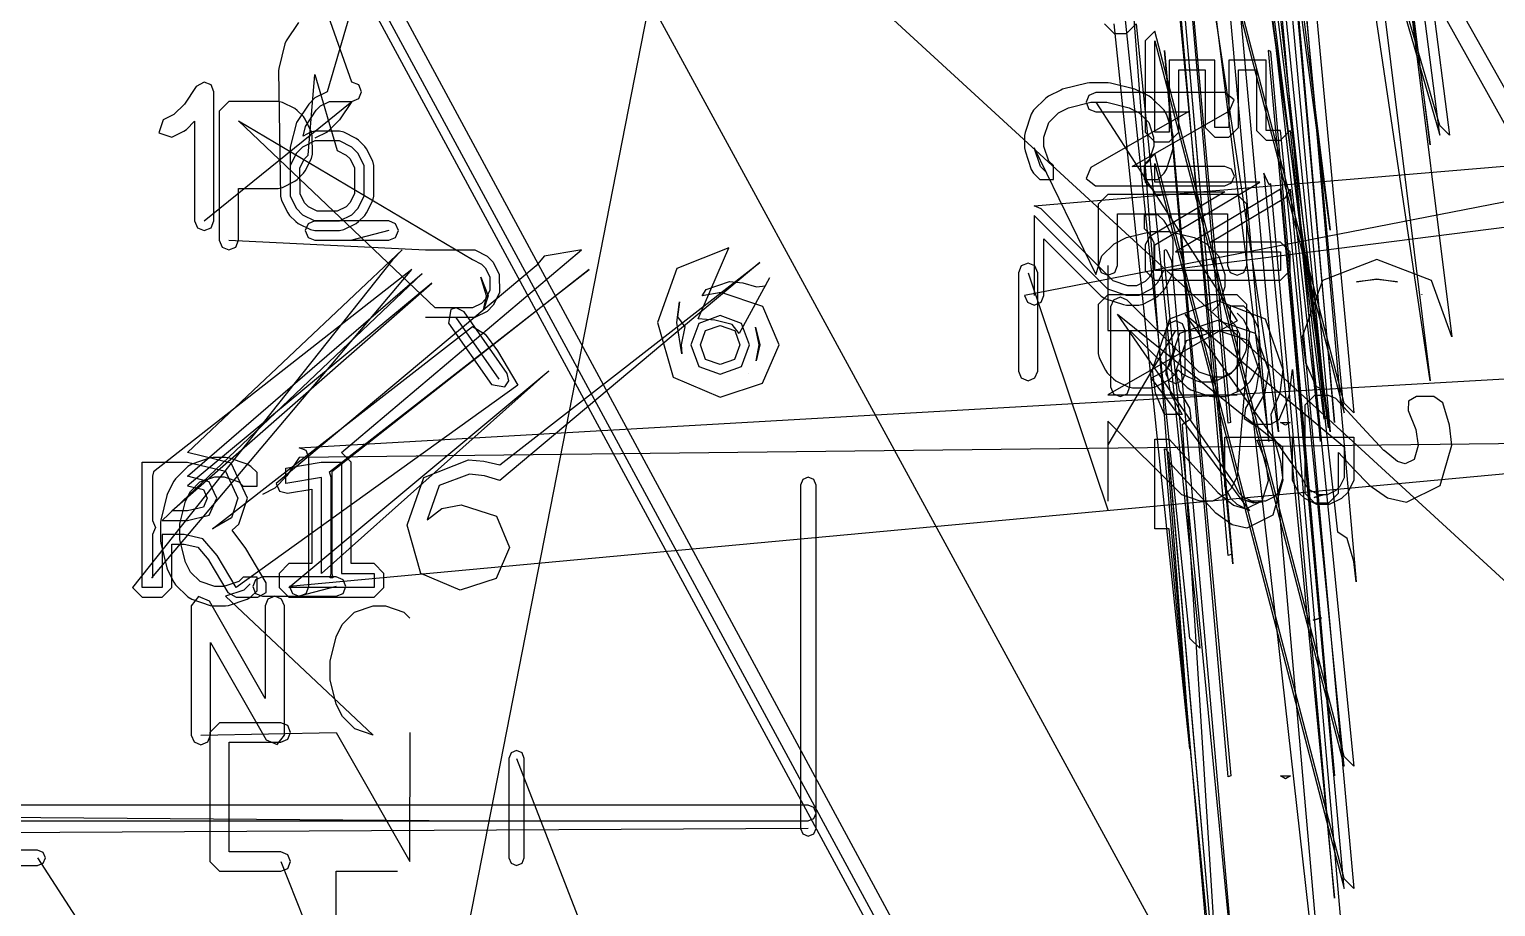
# Model space of a CAD drawing. Extents: x 0 to 334, y -361 to 120.
# Drawn here: x 100.59 to 111.94, y 48.47 to 55.27 of the extents above; entities that cross this region are included whole.
import ezdxf

# ---------------------------------------------------------------- set-up
doc = ezdxf.new("R2010")
doc.units = 0

msp = doc.modelspace()

# ---------------------------------------------------------------- linework, layer by layer
at = {"layer": 'Layer 1'}
for p, q in [((301.09, -309.873), (89.04, 81.8172)), ((89.04, 81.6672), (301.09, -310.023)), ((89.24, 81.7422), (300.89, -309.948)), ((96.89, 81.7422), (317.14, -314.473)), ((96.89, 81.7422), (317.14, -310.473)), ((123.325, 40.6092), (92.64, 68.7892)), ((100.509, 64.4492), (154.965, -35.4949)), ((111.51167, 54.52429), (109.809, 60.3895)), ((109.809, 60.3145), (111.51167, 54.44929)), ((110.65812, 60.23956), (111.43667, 54.37429)), ((111.43667, 54.37429), (110.706, 60.1622)), ((111.51167, 54.44929), (110.781, 60.1192)), ((110.85534, 60.11914), (111.58667, 54.44929)), ((110.66255, 53.71257), (109.884, 59.5778)), ((109.93189, 59.57783), (110.66255, 53.71257)), ((110.87344, 58.75221), (111.60424, 52.88691)), ((111.4368, 52.5457), (110.567, 58.411)), ((110.70627, 58.411), (111.4368, 52.5457)), ((110.61453, 52.4707), (110.021, 58.336)), ((110.61466, 52.24962), (109.884, 58.1485)), ((109.9104, 58.12337), (110.64119, 52.25809)), ((109.91955, 58.04893), (110.65034, 52.18366)), ((110.76958, 52.37458), (109.305, 57.9909)), ((109.305, 57.9159), (110.76958, 52.29958)), ((109.87257, 52.21874), (109.38, 57.8409)), ((109.38, 57.8409), (109.8891, 52.22458)), ((110.18547, 57.84094), (110.69458, 52.22458)), ((110.69458, 52.22458), (110.202, 57.8351)), ((110.26176, 52.15143), (109.413, 57.7678)), ((110.6615, 52.15143), (109.876, 57.7678)), ((109.488, 57.6928), (110.18676, 52.07643)), ((109.951, 57.6928), (110.5865, 52.07643)), ((110.18676, 52.07643), (109.694, 57.5302)), ((109.76912, 57.5302), (110.26176, 52.15143)), ((110.65034, 52.18366), (109.919, 57.5425)), ((110.5865, 52.07643), (110.094, 57.5485)), ((110.16897, 57.5485), (110.6615, 52.15143)), ((110.76958, 52.29958), (110.277, 57.5375)), ((110.35216, 57.53747), (110.84458, 52.29958)), ((110.7227, 51.37422), (110.097, 56.9906)), ((109.87257, 51.19428), (109.38, 56.8479)), ((109.40904, 56.81934), (109.90128, 51.20299)), ((105.63, 56.7162), (102.44, 40.4192)), ((109.41555, 56.74471), (109.90825, 51.12833)), ((110.3699, 56.60611), (110.86215, 50.98972)), ((109.90825, 51.12833), (109.416, 56.2276)), ((109.57622, 50.55061), (108.99, 56.167)), ((109.084, 56.092), (109.57622, 49.69527)), ((103.084, 54.8606), (102.876218, 55.450802)), ((102.670958, 55.322166), (102.575718, 55.179309)), ((103.066698, 55.375802), (102.893, 54.7856)), ((108.915, 55.3116), (108.99, 55.2366)), ((109.57622, 49.69527), (108.99, 55.3116)), ((108.99, 55.2366), (109.084, 55.2366)), ((109.084, 55.2366), (109.159, 55.3116)), ((109.159, 55.3116), (109.65122, 50.47561)), ((109.305, 55.2539), (109.23, 55.1789)), ((110.76958, 49.63752), (109.305, 55.2539)), ((102.565368, 55.155896), (102.517748, 54.96542)), ((102.575718, 55.179309), (102.565368, 55.155896)), ((109.23, 55.1789), (109.23, 54.4733)), ((109.305, 54.4733), (109.305, 55.1789)), ((109.305, 55.1789), (110.76958, 49.56252)), ((109.87257, 49.48034), (109.38, 55.1039)), ((109.38, 55.1039), (109.8917, 49.48752)), ((110.202, 55.0967), (110.18286, 55.10388)), ((110.18286, 55.10388), (110.69458, 49.48752)), ((110.69458, 49.48752), (110.202, 55.0967)), ((109.768, 55.0307), (109.416, 55.0307)), ((109.416, 55.0307), (109.416, 54.4733)), ((109.768, 54.5093), (109.768, 55.0307)), ((110.166, 55.0307), (109.878, 55.0307)), ((109.878, 55.0307), (109.878, 54.5093)), ((110.166, 54.4865), (110.166, 55.0307)), ((101.94051, 54.860635), (101.87846, 54.827255)), ((101.94065, 54.860582), (101.94051, 54.860635)), ((101.993901, 54.838743), (101.94065, 54.860582)), ((102.517748, 54.96542), (102.515508, 54.94723)), ((102.515508, 54.94723), (102.532, 53.9761)), ((102.74666, 54.295423), (102.798688, 54.919849)), ((102.798688, 54.919849), (102.971, 54.3297)), ((103.137033, 54.838633), (103.084, 54.8606)), ((109.491, 54.4733), (109.491, 54.9557)), ((109.491, 54.9557), (109.693, 54.9557)), ((109.693, 54.9557), (109.693, 54.5093)), ((109.953, 54.5093), (109.953, 54.9557)), ((109.953, 54.9557), (110.091, 54.9557)), ((110.091, 54.9557), (110.091, 54.4865)), ((101.87846, 54.827255), (101.78734, 54.690577)), ((102.016, 54.7856), (101.993901, 54.838743)), ((102.016, 53.7856), (102.016, 54.7856)), ((102.893, 54.7856), (102.79776, 54.73798)), ((103.159, 54.7856), (103.137033, 54.838633)), ((103.137033, 54.732567), (103.159, 54.7856)), ((108.47932, 54.751074), (108.45983, 54.737025)), ((108.57456, 54.798693), (108.47932, 54.751074)), ((108.58991, 54.804372), (108.57456, 54.798693)), ((108.78038, 54.851991), (108.58991, 54.804372)), ((108.792967, 54.757307), (108.771, 54.704274)), ((108.79857, 54.85423), (108.78038, 54.851991)), ((108.846, 54.779274), (108.792967, 54.757307)), ((108.94143, 54.854233), (108.79857, 54.85423)), ((109.84558, 54.779228), (108.846, 54.779274)), ((108.95962, 54.851994), (108.94143, 54.854233)), ((109.1501, 54.804375), (108.95962, 54.851994)), ((109.16545, 54.798696), (109.1501, 54.804375)), ((109.26068, 54.751077), (109.16545, 54.798696)), ((109.28018, 54.737028), (109.26068, 54.751077)), ((109.918046, 54.723472), (109.84558, 54.779228)), ((101.78734, 54.690577), (101.70596, 54.609196)), ((101.94086, 53.785655), (103.084, 54.7106)), ((102.13162, 54.7106), (102.05662, 54.6356)), ((102.05662, 54.6356), (102.057, 54.1118)), ((102.51253, 54.710677), (102.13162, 54.7106)), ((102.54607, 54.702759), (102.51253, 54.710677)), ((102.64131, 54.655139), (102.54607, 54.702759)), ((102.6608, 54.64109), (102.64131, 54.655139)), ((102.75015, 54.690361), (102.65491, 54.547504)), ((102.70842, 54.593471), (102.6608, 54.64109)), ((102.72476, 54.516764), (102.80867, 54.642632)), ((102.79776, 54.73798), (102.75015, 54.690361)), ((102.80867, 54.642632), (102.84243, 54.676394)), ((102.84243, 54.676394), (102.91095, 54.710653)), ((102.91095, 54.710653), (103.084, 54.7106)), ((103.084, 54.7106), (102.98876, 54.567742)), ((103.084, 54.7106), (103.137033, 54.732567)), ((108.36459, 54.641787), (108.34647, 54.612471)), ((108.45983, 54.737025), (108.36459, 54.641787)), ((108.55729, 54.622427), (108.63427, 54.660921)), ((108.63427, 54.660921), (108.80781, 54.704304)), ((108.771, 54.704274), (108.792967, 54.651241)), ((108.792967, 54.651241), (108.846, 54.629274)), ((108.80781, 54.704304), (108.932, 54.7043)), ((108.846, 54.704274), (109.941, 53.0102)), ((108.932, 54.7043), (109.10553, 54.660917)), ((109.10553, 54.660917), (109.18252, 54.622423)), ((109.128, 54.2078), (109.88279, 54.63911)), ((109.37542, 54.64179), (109.28018, 54.737028)), ((109.39353, 54.612474), (109.37542, 54.64179)), ((109.88279, 54.63911), (109.918046, 54.723472)), ((101.62161, 54.56702), (101.58807, 54.466397)), ((101.70596, 54.609196), (101.62161, 54.56702)), ((101.80342, 54.494524), (101.86586, 54.556967)), ((101.86586, 54.556967), (101.866, 53.7856)), ((102.20662, 54.5606), (104.019, 53.4856)), ((103.73, 53.1118), (102.20662, 54.5606)), ((102.65491, 54.547504), (102.60729, 54.357028)), ((102.72247, 54.573979), (102.70842, 54.593471)), ((102.77009, 54.478741), (102.72247, 54.573979)), ((102.98876, 54.567742), (102.89353, 54.472504)), ((108.34647, 54.612471), (108.29885, 54.469614)), ((108.445, 54.4338), (108.48317, 54.548314)), ((108.48317, 54.548314), (108.55729, 54.622427)), ((109.563, 54.6293), (108.80821, 54.19799)), ((108.846, 54.629274), (109.563, 54.6293)), ((109.18252, 54.622423), (109.25663, 54.54831)), ((109.25663, 54.54831), (109.2948, 54.433796)), ((109.44115, 54.469617), (109.39353, 54.612474)), ((111.58667, 54.44929), (111.51167, 54.52429)), ((101.58807, 54.466397), (101.68869, 54.432856)), ((101.68869, 54.432856), (101.78393, 54.480475)), ((101.78393, 54.480475), (101.80342, 54.494524)), ((102.70623, 54.442667), (102.72476, 54.516764)), ((102.76446, 54.471782), (102.70623, 54.442667)), ((102.798, 54.4797), (102.76446, 54.471782)), ((102.778, 54.4452), (102.77009, 54.478741)), ((102.77847, 54.302276), (102.778, 54.4452)), ((102.98852, 54.479676), (102.798, 54.4797)), ((102.89353, 54.472504), (102.79829, 54.424885)), ((103.02206, 54.471758), (102.98852, 54.479676)), ((103.1173, 54.424139), (103.02206, 54.471758)), ((103.13679, 54.41009), (103.1173, 54.424139)), ((103.18441, 54.362471), (103.13679, 54.41009)), ((108.29885, 54.469614), (108.295, 54.445897)), ((108.295, 54.445897), (108.295, 54.3507)), ((108.445, 54.362871), (108.445, 54.4338)), ((109.23, 54.4733), (109.305, 54.3983)), ((109.2948, 54.433796), (109.295, 54.3629)), ((109.416, 54.4733), (109.305, 54.4733)), ((109.416, 54.3983), (109.491, 54.4733)), ((109.445, 54.4459), (109.44115, 54.469617)), ((109.445, 54.350729), (109.445, 54.4459)), ((109.693, 54.5093), (109.768, 54.4343)), ((109.878, 54.5093), (109.768, 54.5093)), ((109.768, 54.4343), (109.878, 54.4343)), ((109.878, 54.4343), (109.953, 54.5093)), ((110.091, 54.4865), (110.166, 54.4115)), ((110.277, 54.4865), (110.166, 54.4865)), ((110.166, 54.4115), (110.277, 54.4115)), ((110.277, 54.4115), (110.352, 54.4865)), ((110.76958, 49.56252), (110.277, 54.4865)), ((110.352, 54.4865), (110.84458, 49.56252)), ((102.60729, 54.357028), (102.607, 53.9761)), ((102.65515, 54.309462), (102.60753, 54.214224)), ((102.70277, 54.357081), (102.65515, 54.309462)), ((102.798, 54.4047), (102.70277, 54.357081)), ((102.71626, 54.265016), (102.74666, 54.295423)), ((102.77056, 54.268735), (102.77847, 54.302276)), ((102.98852, 54.404676), (102.798, 54.4047)), ((102.971, 54.3297), (103.03951, 54.295442)), ((103.08376, 54.357057), (102.98852, 54.404676)), ((103.03951, 54.295442), (103.06992, 54.265035)), ((103.13138, 54.309438), (103.08376, 54.357057)), ((103.179, 54.2142), (103.13138, 54.309438)), ((103.19846, 54.342979), (103.18441, 54.362471)), ((103.24608, 54.247741), (103.19846, 54.342979)), ((108.295, 54.3507), (108.29885, 54.326983)), ((113.911056, 54.302466), (108.295, 53.2078)), ((108.29885, 54.326983), (108.34647, 54.184126)), ((108.3698, 53.901836), (113.986316, 54.377455)), ((108.41762, 54.207802), (108.37, 54.350659)), ((108.37, 54.350659), (108.846, 53.3709)), ((108.48317, 54.248357), (108.445, 54.362871)), ((109.305, 54.3049), (109.23, 54.2299)), ((109.295, 54.3629), (109.25683, 54.248386)), ((109.305, 54.3983), (109.416, 54.3983)), ((110.76958, 48.6885), (109.305, 54.3049)), ((109.39353, 54.184155), (109.44115, 54.327012)), ((109.44115, 54.327012), (109.445, 54.350729)), ((102.682, 54.1965), (102.71626, 54.265016)), ((102.68282, 53.993781), (102.682, 54.1965)), ((102.72294, 54.173497), (102.77056, 54.268735)), ((103.06992, 54.265035), (103.10418, 54.196519)), ((103.10418, 54.196519), (103.104, 53.9938)), ((103.17848, 53.976076), (103.179, 54.2142)), ((103.254, 54.2142), (103.24608, 54.247741)), ((103.25348, 53.976076), (103.254, 54.2142)), ((108.34647, 54.184126), (108.36459, 54.15481)), ((108.46524, 54.160183), (108.41762, 54.207802)), ((108.51827, 54.213257), (108.48317, 54.248357)), ((108.51827, 54.107191), (108.51827, 54.213257)), ((108.80821, 54.19799), (108.772954, 54.113628)), ((109.846, 54.2078), (109.128, 54.2078)), ((109.25683, 54.248386), (109.22173, 54.213287)), ((109.22173, 54.213287), (109.22173, 54.107221)), ((109.23, 54.2299), (109.23, 54.0861)), ((109.305, 54.0861), (109.305, 54.2299)), ((109.305, 54.2299), (110.76958, 48.6135)), ((109.37541, 54.154838), (109.39353, 54.184155)), ((109.899033, 54.185833), (109.846, 54.2078)), ((109.921, 54.1328), (109.899033, 54.185833)), ((102.057, 54.1118), (102.057, 53.6356)), ((102.54654, 54.044718), (102.64178, 54.092337)), ((102.64178, 54.092337), (102.66127, 54.106386)), ((102.66127, 54.106386), (102.70889, 54.154005)), ((102.70889, 54.154005), (102.72294, 54.173497)), ((108.36459, 54.15481), (108.41221, 54.107191)), ((108.41221, 54.107191), (108.51827, 54.107191)), ((108.772954, 54.113628), (108.84542, 54.057872)), ((109.22173, 54.107221), (109.32779, 54.107219)), ((109.23, 54.0861), (109.305, 54.0111)), ((109.305, 53.6006), (110.11815, 54.08611)), ((110.11815, 54.08611), (109.305, 54.0861)), ((109.32779, 54.107219), (109.37541, 54.154838)), ((114.986056, 54.11199), (109.37, 53.3983)), ((109.846, 54.0578), (109.899033, 54.079767)), ((109.899033, 54.079767), (109.921, 54.1328)), ((110.19038, 54.06596), (110.14809, 54.15482)), ((110.14809, 54.15482), (110.69458, 48.5385)), ((110.202, 54.0729), (110.19038, 54.06596)), ((110.69458, 48.5385), (110.202, 54.0729)), ((102.207, 53.6356), (102.207, 54.0368)), ((102.207, 54.0368), (102.513, 54.0368)), ((102.513, 54.0368), (102.54654, 54.044718)), ((102.532, 53.9761), (102.53992, 53.942559)), ((102.607, 53.9761), (102.65462, 53.880862)), ((102.71708, 53.925265), (102.68282, 53.993781)), ((103.104, 53.9938), (103.06974, 53.925284)), ((103.13086, 53.880838), (103.17848, 53.976076)), ((103.24556, 53.942535), (103.25348, 53.976076)), ((108.84542, 54.057872), (109.846, 54.0578)), ((108.941, 53.98999), (108.866, 53.91499)), ((109.941, 53.99), (108.941, 53.98999)), ((109.846, 54.0111), (109.26631, 53.66498)), ((109.305, 54.0111), (109.846, 54.0111)), ((110.277, 54.0304), (109.46385, 53.54489)), ((109.736, 53.6199), (110.31568, 53.96601)), ((110.016, 53.915), (109.941, 53.99)), ((110.76958, 48.6135), (110.277, 54.0304)), ((110.31568, 53.96601), (110.35224, 54.03041)), ((110.35224, 54.03041), (110.84458, 48.6135)), ((102.53992, 53.942559), (102.58754, 53.847321)), ((102.58754, 53.847321), (102.60158, 53.827829)), ((102.65462, 53.880862), (102.70224, 53.833243)), ((102.74748, 53.894858), (102.71708, 53.925265)), ((102.816, 53.8606), (102.74748, 53.894858)), ((102.97082, 53.860619), (102.816, 53.8606)), ((103.03933, 53.894877), (102.97082, 53.860619)), ((103.06974, 53.925284), (103.03933, 53.894877)), ((103.08324, 53.833219), (103.13086, 53.880838)), ((103.18389, 53.827805), (103.19794, 53.847297)), ((103.19794, 53.847297), (103.24556, 53.942535)), ((108.42257, 53.87988), (108.3698, 53.901836)), ((108.98148, 53.320971), (108.42257, 53.87988)), ((108.866, 53.91499), (108.866, 53.4388)), ((109.016, 53.4388), (109.016, 53.84)), ((109.016, 53.84), (109.866, 53.84)), ((109.866, 53.84), (109.866, 53.4388)), ((110.016, 53.4388), (110.016, 53.915)), ((101.866, 53.7856), (101.887967, 53.732567)), ((101.887967, 53.732567), (101.941, 53.7106)), ((101.941, 53.7106), (101.994033, 53.732567)), ((101.994033, 53.732567), (102.016, 53.7856)), ((102.60158, 53.827829), (102.6492, 53.78021)), ((102.6492, 53.78021), (102.6687, 53.766161)), ((102.6687, 53.766161), (102.76393, 53.718542)), ((102.70224, 53.833243), (102.79747, 53.785624)), ((102.745257, 53.763633), (102.72329, 53.7106)), ((102.79829, 53.7856), (102.745257, 53.763633)), ((102.79747, 53.785624), (102.988, 53.7856)), ((103.37, 53.7856), (102.79829, 53.7856)), ((102.988, 53.7856), (103.08324, 53.833219)), ((103.02154, 53.718518), (103.11678, 53.766137)), ((103.11678, 53.766137), (103.13627, 53.780186)), ((103.13627, 53.780186), (103.18389, 53.827805)), ((103.423033, 53.763633), (103.37, 53.7856)), ((103.445, 53.7106), (103.423033, 53.763633)), ((108.94114, 53.255419), (108.36971, 53.826847)), ((108.36971, 53.826847), (108.37, 53.2078)), ((109.32779, 53.832291), (109.22173, 53.832289)), ((109.22173, 53.832289), (109.22173, 53.726223)), ((109.22173, 53.726223), (109.26074, 53.687211)), ((109.37541, 53.784672), (109.32779, 53.832291)), ((109.38946, 53.765179), (109.37541, 53.784672)), ((109.43708, 53.669941), (109.38946, 53.765179)), ((102.057, 53.6356), (102.078967, 53.582567)), ((102.13162, 53.6356), (103.655, 53.5606)), ((102.185033, 53.582567), (102.207, 53.6356)), ((102.72329, 53.7106), (102.745257, 53.657567)), ((102.745257, 53.657567), (102.79829, 53.6356)), ((102.76393, 53.718542), (102.79747, 53.710624)), ((102.79747, 53.710624), (102.988, 53.7106)), ((102.79829, 53.6356), (103.37, 53.6356)), ((102.988, 53.7106), (103.02154, 53.718518)), ((103.36972, 53.7106), (103.084, 53.6356)), ((103.37, 53.6356), (103.423033, 53.657567)), ((103.423033, 53.657567), (103.445, 53.7106)), ((108.445, 53.2078), (108.445, 53.6458)), ((108.445, 53.6458), (108.8884, 53.202405)), ((108.98886, 53.608995), (109.0841, 53.656614)), ((109.0841, 53.656614), (109.27457, 53.704233)), ((109.26631, 53.66498), (109.22976, 53.60059)), ((109.26074, 53.687211), (109.295, 53.618695)), ((109.27457, 53.704233), (109.417, 53.7043)), ((109.295, 53.618695), (109.295, 53.416)), ((109.417, 53.7043), (109.60748, 53.656681)), ((109.445, 53.6364), (109.43708, 53.669941)), ((109.44448, 53.398276), (109.445, 53.6364)), ((109.60748, 53.656681), (109.70271, 53.609062)), ((110.277, 53.6199), (109.736, 53.6199)), ((110.352, 53.5449), (110.277, 53.6199)), ((101.81106, 51.991905), (103.47404, 53.559994)), ((102.078967, 53.582567), (102.132, 53.5606)), ((102.132, 53.5606), (102.185033, 53.582567)), ((103.004, 51.9919), (104.86197, 53.559994)), ((103.47404, 53.559994), (103.39904, 53.484994)), ((103.655, 53.5606), (104.036, 53.5606)), ((104.036, 53.5606), (104.13124, 53.51298)), ((104.13124, 53.51298), (104.17886, 53.465361)), ((104.57469, 53.51205), (104.51231, 53.438119)), ((104.84935, 53.558925), (104.57469, 53.51205)), ((104.86197, 53.559994), (104.84935, 53.558925)), ((106.00294, 53.577572), (105.60139, 53.41666)), ((105.76565, 53.026462), (106.00294, 53.577572)), ((108.846, 53.3709), (108.89362, 53.513757)), ((108.89362, 53.513757), (108.98886, 53.608995)), ((109.22976, 53.60059), (109.23, 53.4011)), ((109.305, 53.4011), (109.305, 53.6006)), ((109.38, 53.558), (109.39162, 53.56493)), ((109.38, 53.4761), (109.38, 53.558)), ((109.39162, 53.56493), (109.43391, 53.47608)), ((109.46385, 53.54489), (110.277, 53.5449)), ((109.70271, 53.609062), (109.79795, 53.513824)), ((109.79795, 53.513824), (109.84557, 53.370967)), ((110.277, 53.5449), (110.277, 53.4011)), ((110.352, 53.4011), (110.352, 53.5449)), ((103.39904, 53.484994), (101.385, 50.9449)), ((101.535, 51.0199), (103.54904, 53.409994)), ((103.54904, 53.409994), (101.548, 51.8419)), ((104.51231, 53.438119), (102.498, 51.7502)), ((102.91015, 51.841892), (104.92366, 53.409994)), ((104.92366, 53.409994), (102.929, 51.8419)), ((104.019, 53.4856), (104.08752, 53.451341)), ((104.08752, 53.451341), (104.11793, 53.420934)), ((104.11793, 53.420934), (104.15218, 53.352418)), ((104.17886, 53.465361), (104.22647, 53.370123)), ((106.24529, 53.46351), (104.231, 51.7756)), ((104.231, 51.895392), (106.24529, 53.46351)), ((105.60139, 53.41666), (105.4517, 52.998015)), ((108.268917, 53.437063), (108.24695, 53.38403)), ((108.24695, 53.38403), (108.247, 52.6221)), ((108.32195, 53.45903), (108.268917, 53.437063)), ((108.322, 53.459), (108.32195, 53.45903)), ((108.32195, 53.38403), (108.941, 51.5471)), ((108.375033, 53.437033), (108.322, 53.459)), ((108.397, 53.384), (108.375033, 53.437033)), ((108.397, 52.6221), (108.397, 53.384)), ((108.866, 53.4388), (108.887967, 53.385767)), ((108.887967, 53.385767), (108.941, 53.3638)), ((108.941, 53.4388), (108.941, 52.9352)), ((108.941, 53.3638), (108.994033, 53.385767)), ((108.994033, 53.385767), (109.016, 53.4388)), ((109.23, 53.4011), (109.305, 53.3261)), ((109.295, 53.416), (109.26074, 53.347484)), ((110.277, 53.4011), (109.305, 53.4011)), ((109.37, 53.3983), (109.32238, 53.303062)), ((109.92648, 47.85975), (109.38, 53.4761)), ((109.43391, 53.47608), (109.92648, 47.85975)), ((109.43656, 53.364735), (109.44448, 53.398276)), ((109.866, 53.4388), (109.887967, 53.385767)), ((109.887967, 53.385767), (109.941, 53.3638)), ((109.941, 53.3638), (109.994033, 53.385767)), ((109.994033, 53.385767), (110.016, 53.4388)), ((110.277, 53.3261), (110.352, 53.4011)), ((111.02469, 53.48558), (110.60162, 53.32263)), ((111.44781, 53.32256), (111.02469, 53.48558)), ((103.62945, 53.376921), (101.616, 51.4638)), ((101.691, 51.5388), (103.70445, 53.301921)), ((101.811, 51.808852), (103.62945, 53.376921)), ((103.70445, 53.301921), (101.811, 51.7338)), ((102.676653, 52.027982), (124.500714, 53.276954)), ((104.0827, 53.348628), (104.14071, 53.205046)), ((104.12683, 53.205046), (104.0827, 53.348628)), ((104.0827, 53.348628), (104.0827, 53.348628)), ((104.15218, 53.352418), (104.152, 53.245)), ((104.22647, 53.370123), (104.227, 53.2273)), ((105.82877, 53.253123), (106.00909, 53.316895)), ((106.00909, 53.316895), (106.11147, 53.306108)), ((106.32029, 53.343718), (106.083, 52.9124)), ((106.11147, 53.306108), (106.11166, 53.306069)), ((106.11166, 53.306069), (106.21739, 53.274101)), ((106.21739, 53.274101), (106.287313, 53.281604)), ((106.287313, 53.281604), (106.32029, 53.343718)), ((109.096, 53.2828), (108.98148, 53.320971)), ((109.16182, 53.282819), (109.096, 53.2828)), ((109.23034, 53.317077), (109.16182, 53.282819)), ((109.26074, 53.347484), (109.23034, 53.317077)), ((109.32238, 53.303062), (109.27476, 53.255443)), ((109.305, 53.3261), (110.277, 53.3261)), ((109.37489, 53.250004), (109.38894, 53.269497)), ((109.38894, 53.269497), (109.43656, 53.364735)), ((109.846, 53.2757), (109.79838, 53.132843)), ((109.84557, 53.370967), (109.846, 53.2757)), ((110.6015, 53.3225), (110.44578, 52.88691)), ((110.60162, 53.32263), (110.6015, 53.3225)), ((110.86474, 53.31383), (111.02469, 53.33558)), ((111.02469, 53.33257), (110.86474, 53.31383)), ((111.02469, 53.33558), (111.18487, 53.31385)), ((111.18487, 53.31385), (111.02469, 53.33257)), ((111.18487, 53.31385), (111.18487, 53.31385)), ((111.60424, 52.88691), (111.44781, 53.32256)), ((104.11775, 53.176484), (104.08734, 53.146077)), ((104.10308, 53.095803), (104.12683, 53.205046)), ((104.14071, 53.205046), (104.10747, 53.100897)), ((104.152, 53.245), (104.11775, 53.176484)), ((104.227, 53.2273), (104.17939, 53.132062)), ((105.6017, 52.998015), (105.62247, 53.158873)), ((105.62247, 53.158873), (105.6065, 53.043238)), ((105.62247, 53.158873), (105.62247, 53.158873)), ((105.79685, 53.206228), (105.82877, 53.253123)), ((105.946, 53.230567), (105.79685, 53.206228)), ((106.26884, 53.12253), (105.946, 53.230567)), ((108.295, 53.2078), (108.316967, 53.154767)), ((108.423033, 53.154767), (108.445, 53.2078)), ((108.941, 53.21381), (108.866, 53.13881)), ((108.8884, 53.202405), (108.91771, 53.184287)), ((108.91771, 53.184287), (109.06057, 53.136668)), ((109.465, 53.2138), (108.941, 53.21381)), ((109.084, 53.2078), (108.94114, 53.255419)), ((108.983305, 53.171647), (108.96124, 53.118531)), ((109.0365, 53.19352), (108.983305, 53.171647)), ((109.0368, 53.193536), (109.0365, 53.19352)), ((109.08957, 53.17158), (109.0368, 53.193536)), ((109.17952, 53.207824), (109.084, 53.2078)), ((109.64848, 52.612671), (109.08957, 53.17158)), ((109.27476, 53.255443), (109.17952, 53.207824)), ((109.21255, 53.140718), (109.30778, 53.188337)), ((109.30778, 53.188337), (109.32727, 53.202385)), ((109.32727, 53.202385), (109.37489, 53.250004)), ((109.42102, 53.0263), (109.79016, 53.16931)), ((109.941, 53.2138), (109.465, 53.2138)), ((109.79016, 53.16931), (110.1593, 53.0263)), ((110.016, 53.1388), (109.941, 53.2138)), ((111.37086, 53.21402), (111.37078, 53.2141)), ((111.37078, 53.2141), (111.37095, 53.21393)), ((111.37095, 53.21393), (111.37086, 53.21402)), ((104.01882, 53.111819), (103.73, 53.1118)), ((103.85008, 53.098242), (103.83165, 52.99379)), ((103.89272, 53.111799), (103.85008, 53.098242)), ((103.95453, 53.07981), (103.89272, 53.111799)), ((103.89272, 53.111799), (103.89272, 53.111799)), ((104.28787, 52.60362), (103.95453, 53.07981)), ((104.08734, 53.146077), (104.01882, 53.111819)), ((104.13177, 53.084443), (104.03653, 53.036824)), ((104.10711, 53.100465), (104.10308, 53.095803)), ((104.10747, 53.100897), (104.10711, 53.100465)), ((104.17939, 53.132062), (104.13177, 53.084443)), ((105.6065, 53.043238), (105.66358, 52.965532)), ((105.93677, 53.0514), (105.77059, 52.990853)), ((106.10218, 52.990853), (105.93677, 53.0514)), ((105.93677, 53.0514), (105.93677, 53.0514)), ((106.39491, 52.824838), (106.26884, 53.12253)), ((108.316967, 53.154767), (108.37, 53.1328)), ((108.37, 53.1328), (108.423033, 53.154767)), ((108.866, 53.13881), (108.866, 52.7578)), ((108.96124, 53.118531), (108.961, 52.4995)), ((109.016, 53.06381), (110.294, 52.0364)), ((109.92082, 51.748182), (109.016, 53.06381)), ((109.06057, 53.136668), (109.08429, 53.132819)), ((109.08429, 53.132819), (109.179, 53.1328)), ((109.179, 53.1328), (109.21255, 53.140718)), ((109.53981, 53.06381), (110.771, 52.0364)), ((110.44482, 51.795781), (109.53981, 53.06381)), ((109.79838, 53.132843), (109.75076, 53.085224)), ((109.99379, 53.123991), (109.88773, 53.123989)), ((109.88773, 53.123989), (109.88773, 53.017923)), ((109.941, 53.070912), (109.98862, 53.023293)), ((110.04141, 53.076372), (109.99379, 53.123991)), ((110.01548, 52.805476), (110.016, 53.1388)), ((110.05546, 53.056879), (110.04141, 53.076372)), ((110.10308, 52.961641), (110.05546, 53.056879)), ((102.00488, 51.400624), (104.01875, 52.968718)), ((124.426061, 52.973286), (102.602, 50.953)), ((104.03653, 53.036824), (103.655, 53.0368)), ((103.83165, 52.99379), (104.16498, 52.5176)), ((104.22642, 52.56061), (103.89309, 53.0368)), ((104.01875, 52.968718), (104.11569, 52.90752)), ((105.4517, 52.998015), (105.57392, 52.575684)), ((105.6414, 52.754597), (105.6017, 52.998015)), ((105.66358, 52.965532), (105.63481, 52.824838)), ((105.77059, 52.990853), (105.70981, 52.824838)), ((105.89548, 53.015711), (105.76565, 53.026462)), ((105.78481, 52.824838), (105.82336, 52.937552)), ((105.82336, 52.937552), (105.93677, 52.9764)), ((106.0297, 52.984193), (105.89548, 53.015711)), ((105.93677, 52.9764), (106.04925, 52.937718)), ((105.93677, 52.9764), (105.93677, 52.9764)), ((106.083, 52.9124), (106.0297, 52.984193)), ((106.04925, 52.937718), (106.04959, 52.937386)), ((106.04959, 52.937386), (106.08873, 52.824838)), ((106.16373, 52.824838), (106.10218, 52.990853)), ((106.21122, 52.96209), (106.24491, 52.824838)), ((106.23873, 52.824838), (106.21122, 52.96209)), ((106.21122, 52.96209), (106.21122, 52.96209)), ((109.941, 53.0102), (108.941, 52.438772)), ((108.941, 52.9352), (109.941, 52.9352)), ((109.46481, 52.93519), (108.941, 52.0507)), ((109.111, 52.4995), (109.111, 52.9375)), ((109.111, 52.9375), (109.5544, 52.494105)), ((109.28625, 52.63466), (109.42102, 53.0263)), ((109.411777, 52.988223), (109.38981, 52.93519)), ((109.38981, 52.93519), (109.39, 52.6019)), ((109.46481, 53.01019), (109.411777, 52.988223)), ((109.465, 53.0102), (109.46481, 53.01019)), ((109.518033, 52.988233), (109.465, 53.0102)), ((109.78957, 53.0131), (109.4953, 52.91336)), ((109.54, 52.9352), (109.518033, 52.988233)), ((109.54, 52.6019), (109.54, 52.9352)), ((109.54798, 52.85977), (109.78979, 52.9381)), ((110.08384, 52.91336), (109.78957, 53.0131)), ((109.78979, 52.9381), (110.03151, 52.85985)), ((109.88773, 53.017923), (109.92674, 52.978911)), ((109.92674, 52.978911), (109.961, 52.910395)), ((109.941, 52.9352), (109.941, 52.459)), ((109.98862, 53.023293), (110.03624, 52.928055)), ((110.111, 52.9281), (110.10308, 52.961641)), ((110.1593, 53.0263), (110.29471, 52.63466)), ((104.11569, 52.90752), (104.21109, 52.778614)), ((105.63481, 52.824838), (105.6414, 52.754597)), ((105.70981, 52.824838), (105.77059, 52.658822)), ((105.8235, 52.711983), (105.78481, 52.824838)), ((106.08873, 52.824838), (106.0493, 52.712007)), ((106.10218, 52.658822), (106.16373, 52.824838)), ((106.24491, 52.824838), (106.21691, 52.701682)), ((106.21691, 52.701682), (106.23873, 52.824838)), ((106.26434, 52.527878), (106.39491, 52.824838)), ((109.4953, 52.91336), (109.39373, 52.62586)), ((109.46895, 52.62586), (109.54798, 52.85977)), ((110.03624, 52.928055), (109.941, 51.8055)), ((109.961, 52.910395), (109.961, 52.7077)), ((110.03151, 52.85985), (110.03168, 52.85968)), ((110.03168, 52.85968), (110.11127, 52.62586)), ((110.18605, 52.62586), (110.08384, 52.91336)), ((110.11148, 52.689976), (110.111, 52.9281)), ((110.44578, 52.88691), (110.47191, 52.68742)), ((104.21109, 52.778614), (104.36881, 52.512989)), ((105.93677, 52.673275), (105.8235, 52.711983)), ((106.04925, 52.711957), (105.93677, 52.673275)), ((106.0493, 52.712007), (106.04925, 52.711957)), ((108.866, 52.7578), (108.87392, 52.724259)), ((108.87392, 52.724259), (108.92154, 52.629021)), ((109.46481, 52.805477), (109.41719, 52.66262)), ((109.961, 52.7077), (109.92674, 52.639184)), ((109.95994, 52.676697), (110.00756, 52.771935)), ((110.00756, 52.771935), (110.01548, 52.805476)), ((102.596, 50.9449), (104.60962, 52.623666)), ((104.60962, 52.623666), (102.85, 51.0556)), ((104.300283, 52.547575), (104.28787, 52.60362)), ((105.77059, 52.658822), (105.93677, 52.598275)), ((105.93677, 52.598275), (106.10218, 52.658822)), ((106.15511, 52.605687), (106.15506, 52.605637)), ((106.15506, 52.605637), (106.15509, 52.605663)), ((106.15509, 52.605663), (106.15511, 52.605687)), ((106.15511, 52.605687), (106.15511, 52.605687)), ((108.247, 52.6221), (108.268967, 52.569067)), ((108.375033, 52.569067), (108.397, 52.6221)), ((108.92154, 52.629021), (108.93559, 52.609529)), ((108.93559, 52.609529), (108.98321, 52.56191)), ((109.36957, 52.615001), (109.27433, 52.567381)), ((109.30969, 52.45131), (109.28625, 52.63466)), ((109.41719, 52.66262), (109.36957, 52.615001)), ((109.39, 52.6019), (109.411967, 52.548867)), ((109.39373, 52.62586), (109.42433, 52.44618)), ((109.42228, 52.561987), (109.46989, 52.609606)), ((109.49506, 52.47176), (109.46895, 52.62586)), ((109.46989, 52.609606), (109.485, 52.631295)), ((109.485, 52.631295), (109.50669, 52.609606)), ((109.50669, 52.609606), (109.52618, 52.595557)), ((109.518033, 52.548867), (109.54, 52.6019)), ((109.52618, 52.595557), (109.62142, 52.547938)), ((109.763, 52.5745), (109.64848, 52.612671)), ((109.78355, 52.547918), (109.87878, 52.595537)), ((109.89634, 52.608777), (109.82782, 52.574519)), ((109.87878, 52.595537), (109.89827, 52.609585)), ((109.92674, 52.639184), (109.89634, 52.608777)), ((109.89827, 52.609585), (109.94589, 52.657204)), ((109.94589, 52.657204), (109.95994, 52.676697)), ((110.05594, 52.561197), (110.10356, 52.656435)), ((110.11127, 52.62586), (110.08517, 52.47176)), ((110.10356, 52.656435), (110.11148, 52.689976)), ((110.15545, 52.44618), (110.18605, 52.62586)), ((110.29471, 52.63466), (110.27128, 52.44985)), ((110.34349, 52.43057), (110.36944, 52.63466)), ((110.36944, 52.63466), (110.86215, 47.01834)), ((110.47191, 52.68742), (110.55066, 52.50638)), ((104.36881, 52.512989), (102.188, 50.9449)), ((104.16498, 52.5176), (104.26943, 52.499168)), ((104.26943, 52.499168), (104.300283, 52.547575)), ((105.57392, 52.575684), (105.57404, 52.575538)), ((105.57404, 52.575538), (105.93677, 52.419109)), ((105.93677, 52.419109), (106.26434, 52.527878)), ((108.268967, 52.569067), (108.322, 52.5471)), ((108.322, 52.5471), (108.375033, 52.569067)), ((108.961, 52.4995), (108.982967, 52.446467)), ((108.98321, 52.56191), (109.0027, 52.547861)), ((109.0027, 52.547861), (109.09794, 52.500241)), ((109.089033, 52.446467), (109.111, 52.4995)), ((109.09794, 52.500241), (109.13148, 52.492323)), ((109.13148, 52.492323), (109.274, 52.4924)), ((109.274, 52.4924), (109.30755, 52.500318)), ((109.27433, 52.567381), (110.036, 51.54)), ((109.30755, 52.500318), (109.40278, 52.547938)), ((109.40278, 52.547938), (109.42228, 52.561987)), ((109.411967, 52.548867), (109.465, 52.5269)), ((109.465, 52.5269), (109.518033, 52.548867)), ((109.5544, 52.494105), (109.58371, 52.475987)), ((109.58371, 52.475987), (109.72657, 52.428368)), ((109.62142, 52.547938), (109.65496, 52.54002)), ((109.65496, 52.54002), (109.75, 52.54)), ((109.75, 52.54), (109.78355, 52.547918)), ((109.82782, 52.574519), (109.763, 52.5745)), ((109.87955, 52.432418), (109.97478, 52.480037)), ((109.97478, 52.480037), (109.99427, 52.494085)), ((109.99427, 52.494085), (110.04189, 52.541704)), ((110.04189, 52.541704), (110.05594, 52.561197)), ((110.55066, 52.50638), (110.61453, 52.4707)), ((108.941, 52.438772), (109.941, 52.4388)), ((108.982967, 52.446467), (109.036, 52.4245)), ((109.036, 52.4245), (109.089033, 52.446467)), ((109.38, 52.2863), (109.30969, 52.45131)), ((109.42433, 52.44618), (109.51678, 52.2863)), ((109.49513, 52.47156), (109.49506, 52.47176)), ((109.5748, 52.33409), (109.49513, 52.47156)), ((109.72657, 52.428368), (109.75029, 52.424519)), ((109.75029, 52.424519), (109.846, 52.4245)), ((109.846, 52.4245), (109.87955, 52.432418)), ((110.0851, 52.47156), (110.00542, 52.33409)), ((110.063, 52.2863), (110.15545, 52.44618)), ((110.08517, 52.47176), (110.0851, 52.47156)), ((110.27128, 52.44985), (110.20227, 52.2863)), ((110.26614, 52.24743), (110.34349, 52.43057)), ((110.54, 52.4332), (110.465, 52.3582)), ((110.65036, 52.43319), (110.54, 52.4332)), ((110.70506, 52.40949), (110.65036, 52.43319)), ((110.91336, 52.18399), (110.70506, 52.40949)), ((110.84458, 52.29958), (110.76958, 52.37458)), ((111.268115, 52.390274), (111.26508, 52.31714)), ((111.332, 52.426), (111.268115, 52.390274)), ((111.46479, 52.42603), (111.332, 52.426)), ((111.53527, 52.37669), (111.46479, 52.42603)), ((111.58631, 52.20293), (111.53527, 52.37669)), ((109.51678, 52.2863), (109.38, 52.2863)), ((109.517, 52.2113), (109.584846, 52.254362)), ((109.584846, 52.254362), (109.5748, 52.33409)), ((110.00542, 52.33409), (109.995374, 52.254362)), ((109.995374, 52.254362), (110.06322, 52.2113)), ((110.69471, 46.66998), (110.063, 52.2863)), ((110.202, 52.2113), (110.26614, 52.24743)), ((110.20227, 52.2863), (110.69471, 46.66998)), ((110.465, 52.3582), (110.465, 51.6772)), ((110.64119, 52.25809), (110.61466, 52.24962)), ((111.26508, 52.31714), (111.32495, 52.16892)), ((124.501061, 52.201974), (102.677, 51.953)), ((109.51214, 51.662619), (108.94071, 52.234047)), ((108.94071, 52.234047), (108.941, 51.615)), ((109.87244, 46.59498), (109.517, 52.2113)), ((109.8891, 52.22458), (109.87257, 52.21874)), ((110.06322, 52.2113), (110.202, 52.2113)), ((110.31515, 52.2041), (110.27831, 52.22458)), ((110.27831, 52.22458), (110.35199, 52.22458)), ((110.35199, 52.22458), (110.31515, 52.2041)), ((111.07889, 52.00758), (110.91336, 52.18399)), ((110.91336, 52.18399), (110.91336, 52.18399)), ((111.32495, 52.16892), (111.34359, 52.04499)), ((111.60424, 52.0479), (111.58631, 52.20293)), ((111.58631, 52.20293), (111.58631, 52.20293)), ((102.729902, 52.006142), (102.676653, 52.027982)), ((109.305, 51.3996), (109.305, 52.0949)), ((109.305, 52.0949), (109.416, 52.0949)), ((109.87257, 46.36629), (109.38, 52.0199)), ((109.38, 52.0199), (109.383, 52.0199)), ((109.383, 52.0199), (109.40904, 51.99134)), ((109.416, 52.0949), (109.62368, 51.86534)), ((109.84552, 51.730477), (109.846, 52.1114)), ((109.846, 52.1114), (110.846, 52.1114)), ((110.09764, 52.08757), (110.23, 52.0876)), ((110.16274, 51.92255), (110.09764, 52.08757)), ((110.23, 52.0876), (110.27818, 51.92038)), ((110.294, 52.0364), (110.294, 51.7903)), ((110.36952, 51.778076), (110.369, 52.1114)), ((110.771, 52.0364), (110.771, 51.7958)), ((110.846, 52.1114), (110.846, 51.7781)), ((111.34359, 52.04499), (111.31174, 51.93663)), ((111.51404, 51.73667), (111.6049, 52.04791)), ((111.6049, 52.04791), (111.60424, 52.0479)), ((101.46, 50.9449), (101.46, 51.9169)), ((101.46, 51.9169), (101.811, 51.9169)), ((101.811, 51.9169), (102.1049, 51.847239)), ((102.14873, 51.90815), (101.81106, 51.991905)), ((101.986615, 51.949151), (101.843758, 51.901531)), ((102.010333, 51.953), (101.986615, 51.949151)), ((102.106171, 51.953), (102.010333, 51.953)), ((102.129889, 51.949151), (102.106171, 51.953)), ((102.272746, 51.901531), (102.129889, 51.949151)), ((102.14873, 51.908149), (102.14873, 51.90815)), ((102.2769, 51.636957), (102.14873, 51.908149)), ((102.573, 51.87), (102.84766, 51.916875)), ((102.677, 51.953), (102.581762, 51.810142)), ((102.752, 51.953), (102.729902, 52.006142)), ((102.752, 50.953), (102.752, 51.953)), ((102.84766, 51.916875), (103.004, 51.9169)), ((103.079, 51.9169), (103.004, 51.9919)), ((103.004, 51.9169), (103.004, 51.0556)), ((103.079, 51.1306), (103.079, 51.9169)), ((103.64166, 51.797084), (103.98865, 51.934454)), ((103.98865, 51.934454), (104.10636, 51.924688)), ((104.10636, 51.924688), (104.231, 51.895392)), ((109.40904, 51.99134), (109.90128, 46.375)), ((109.6675, 51.63949), (109.41555, 51.91671)), ((109.41555, 51.91671), (109.90825, 46.30034)), ((110.18423, 51.77514), (110.16274, 51.92255)), ((110.27818, 51.92038), (110.29445, 51.7781)), ((110.726, 51.6772), (110.726, 51.9923)), ((110.726, 51.9923), (110.84812, 51.86097)), ((111.07921, 52.00727), (111.07889, 52.00758)), ((111.18304, 51.92226), (111.07921, 52.00727)), ((111.18341, 51.92205), (111.18304, 51.92226)), ((111.24346, 51.90377), (111.18341, 51.92205)), ((111.31146, 51.93629), (111.24346, 51.90377)), ((111.31174, 51.93663), (111.31146, 51.93629)), ((101.548, 51.8419), (101.54031, 51.808827)), ((101.54031, 51.808827), (101.541, 51.4638)), ((101.814443, 51.883413), (101.719205, 51.788175)), ((101.98026, 51.765232), (101.811, 51.808852)), ((101.843758, 51.901531), (101.814443, 51.883413)), ((101.90799, 51.764833), (102.022504, 51.803005)), ((102.022504, 51.803005), (102.094, 51.803)), ((102.094, 51.803), (102.208514, 51.764828)), ((102.1049, 51.847239), (102.20184, 51.636952)), ((102.302061, 51.883413), (102.272746, 51.901531)), ((102.34968, 51.835794), (102.302061, 51.883413)), ((102.34968, 51.729728), (102.34968, 51.835794)), ((102.581762, 51.810142), (102.486524, 51.714904)), ((102.5738, 51.750225), (102.573, 51.87)), ((102.85, 51.7971), (102.5738, 51.750225)), ((102.85, 51.0556), (102.85, 51.7971)), ((102.925, 51.7971), (102.91015, 51.841892)), ((102.92503, 51.055577), (102.925, 51.7971)), ((102.929, 51.8419), (102.929, 51.0556)), ((103.51241, 51.429897), (103.64166, 51.797084)), ((103.9948, 51.823777), (103.75938, 51.735886)), ((104.11251, 51.811407), (103.9948, 51.823777)), ((104.231, 51.7756), (104.11251, 51.811407)), ((106.62, 51.7992), (106.577574, 51.781626)), ((106.662426, 51.781626), (106.62, 51.7992)), ((106.62, 51.7992), (106.62, 51.7992)), ((109.62368, 51.86534), (109.7923, 51.68199)), ((109.941, 51.8055), (109.89338, 51.710262)), ((110.47908, 51.727265), (110.44482, 51.795781)), ((110.771, 51.7958), (110.73674, 51.727284)), ((110.84812, 51.86097), (110.84831, 51.86077)), ((110.84831, 51.86077), (110.96063, 51.74358)), ((101.705156, 51.768683), (101.657537, 51.673445)), ((101.719205, 51.788175), (101.705156, 51.768683)), ((101.795383, 51.613732), (101.833877, 51.69072)), ((101.811, 51.7338), (101.93465, 51.705646)), ((101.833877, 51.69072), (101.90799, 51.764833)), ((101.93465, 51.705646), (101.93547, 51.705027)), ((101.93547, 51.705027), (101.96296, 51.636925)), ((102.03796, 51.636977), (101.98026, 51.765232)), ((102.208514, 51.764828), (102.243614, 51.729728)), ((102.243614, 51.729728), (102.34968, 51.729728)), ((102.486524, 51.714904), (102.391286, 51.667285)), ((102.498, 51.7502), (102.52461, 51.692904)), ((102.52461, 51.692904), (102.58555, 51.676257)), ((102.58555, 51.676257), (102.7742, 51.708274)), ((102.7742, 51.708274), (102.775, 51.1306)), ((103.75938, 51.735886), (103.66705, 51.470261)), ((106.577574, 51.781626), (106.56, 51.7392)), ((106.56, 51.7392), (106.56, 49.0792)), ((106.68, 51.7392), (106.662426, 51.781626)), ((106.68, 49.0792), (106.68, 51.7392)), ((109.7923, 51.68199), (109.91209, 51.58298)), ((109.89314, 51.635239), (109.84552, 51.730477)), ((109.89338, 51.710262), (109.84576, 51.662643)), ((109.95508, 51.679666), (109.92082, 51.748182)), ((109.98549, 51.649259), (109.95508, 51.679666)), ((110.1354, 51.61599), (110.18423, 51.77514)), ((110.29445, 51.7781), (110.21893, 51.50674)), ((110.294, 51.7903), (110.25583, 51.675786)), ((110.41714, 51.682838), (110.36952, 51.778076)), ((110.46476, 51.635219), (110.41714, 51.682838)), ((110.50949, 51.696858), (110.47908, 51.727265)), ((110.578, 51.6626), (110.50949, 51.696858)), ((110.70634, 51.696877), (110.63782, 51.662619)), ((110.73674, 51.727284), (110.70634, 51.696877)), ((110.79838, 51.682862), (110.75076, 51.635243)), ((110.846, 51.7781), (110.79838, 51.682862)), ((110.96063, 51.74358), (110.96227, 51.74207)), ((110.96227, 51.74207), (111.1072, 51.64003)), ((111.25256, 51.60799), (111.51404, 51.73667)), ((101.651858, 51.658094), (101.604239, 51.467618)), ((101.657537, 51.673445), (101.651858, 51.658094)), ((101.752, 51.4402), (101.795383, 51.613732)), ((101.93463, 51.566891), (101.811, 51.538748)), ((101.96296, 51.636925), (101.93463, 51.566891)), ((101.98026, 51.50742), (102.03796, 51.636977)), ((102.20184, 51.636952), (102.15106, 51.484608)), ((102.20877, 51.436636), (102.2769, 51.636957)), ((103.78092, 51.55685), (103.93171, 51.587449)), ((103.93171, 51.587449), (104.20484, 51.498256)), ((109.655, 51.615), (109.51214, 51.662619)), ((109.75052, 51.615024), (109.655, 51.615)), ((109.77688, 51.52288), (109.6675, 51.63949)), ((109.84576, 51.662643), (109.75052, 51.615024)), ((109.94076, 51.58762), (109.89314, 51.635239)), ((109.91209, 51.58298), (110.0091, 51.55438)), ((110.036, 51.54), (109.94076, 51.58762)), ((110.06971, 51.59791), (109.95668, 51.63487)), ((109.95668, 51.63487), (110.08403, 51.60412)), ((110.054, 51.615), (109.98549, 51.649259)), ((110.0091, 51.55438), (110.1354, 51.61599)), ((110.16082, 51.615033), (110.054, 51.615)), ((110.13685, 51.6089), (110.06971, 51.59791)), ((110.08403, 51.60412), (110.13685, 51.6089)), ((110.13685, 51.6089), (110.13685, 51.6089)), ((110.22934, 51.649292), (110.16082, 51.615033)), ((110.25583, 51.675786), (110.22934, 51.649292)), ((110.56, 51.5876), (110.46476, 51.635219)), ((110.465, 51.6772), (110.54, 51.6022)), ((110.60771, 51.66263), (110.5385, 51.64352)), ((110.5385, 51.64352), (110.60771, 51.66263)), ((110.54, 51.6022), (110.651, 51.6022)), ((110.65552, 51.587624), (110.56, 51.5876)), ((110.63782, 51.662619), (110.578, 51.6626)), ((110.60771, 51.66263), (110.60771, 51.66263)), ((110.651, 51.6022), (110.726, 51.6772)), ((110.75076, 51.635243), (110.65552, 51.587624)), ((111.1072, 51.64003), (111.25256, 51.60799)), ((101.541, 51.4638), (101.564, 51.409763)), ((101.604239, 51.467618), (101.602, 51.449428)), ((101.616, 51.4638), (101.811, 51.4638)), ((101.811, 51.538748), (101.691, 51.5388)), ((101.811, 51.4638), (101.98026, 51.50742)), ((102.15106, 51.484608), (102.00488, 51.400624)), ((103.66705, 51.470261), (103.78092, 51.55685)), ((104.20484, 51.498256), (104.30562, 51.25672)), ((109.90318, 51.4312), (109.77688, 51.52288)), ((110.21893, 51.50674), (110.01711, 51.40553)), ((101.564, 51.409763), (101.541, 51.355727)), ((101.541, 51.355727), (101.541, 51.0199)), ((101.602, 51.449428), (101.602, 51.3066)), ((101.78485, 51.355707), (101.616, 51.3557)), ((101.616, 51.3557), (101.616, 50.9449)), ((101.752496, 51.315804), (101.752, 51.4402)), ((101.93026, 51.323806), (101.78485, 51.355707)), ((102.15836, 51.389036), (102.20877, 51.436636)), ((102.26194, 51.248534), (102.15836, 51.389036)), ((103.61781, 51.054897), (103.51241, 51.429897)), ((109.416, 51.3996), (109.305, 51.3996)), ((109.90825, 46.30034), (109.416, 51.3996)), ((110.01711, 51.40553), (109.90318, 51.4312)), ((110.79335, 51.32441), (110.7227, 51.37422)), ((101.602, 51.3066), (101.604239, 51.28841)), ((101.604239, 51.28841), (101.651858, 51.097934)), ((101.691, 50.9449), (101.691, 51.2807)), ((101.691, 51.2807), (101.785, 51.2807)), ((101.795879, 51.142272), (101.752496, 51.315804)), ((101.785, 51.2807), (101.89178, 51.259515)), ((101.89178, 51.259515), (101.89219, 51.259269)), ((101.89219, 51.259269), (101.97641, 51.156469)), ((102.04105, 51.194249), (101.93026, 51.323806)), ((102.41949, 50.983191), (102.26194, 51.248534)), ((104.30562, 51.25672), (104.20099, 51.016486)), ((110.84429, 51.14737), (110.79335, 51.32441)), ((101.834373, 51.065284), (101.795879, 51.142272)), ((101.97641, 51.156469), (101.97659, 51.156163)), ((101.97659, 51.156163), (102.12354, 50.906814)), ((102.188, 50.9449), (102.04105, 51.194249)), ((102.596, 51.1306), (102.521, 51.0556)), ((102.775, 51.1306), (102.596, 51.1306)), ((103.257, 51.1306), (103.079, 51.1306)), ((103.332, 51.0556), (103.257, 51.1306)), ((109.90128, 51.20299), (109.87257, 51.19428)), ((110.86215, 50.98972), (110.84429, 51.14737)), ((101.541, 51.0199), (101.535, 51.0199)), ((101.651858, 51.097934), (101.657537, 51.082583)), ((101.657537, 51.082583), (101.705156, 50.987345)), ((101.908486, 50.991171), (101.834373, 51.065284)), ((102.243443, 51.026271), (102.208343, 50.991171)), ((102.349509, 51.026271), (102.243443, 51.026271)), ((102.338253, 51.006033), (102.316286, 50.953)), ((102.391286, 51.028), (102.338253, 51.006033)), ((102.349509, 50.920205), (102.349509, 51.026271)), ((102.963, 51.028), (102.391286, 51.028)), ((102.521, 51.0556), (102.521, 50.9449)), ((102.916, 51.0199), (102.92503, 51.055577)), ((102.93803, 51.019923), (102.916, 51.0199)), ((102.929, 51.0556), (102.93803, 51.019923)), ((103.016033, 51.006033), (102.963, 51.028)), ((103.004, 51.0556), (103.257, 51.0556)), ((103.038, 50.953), (103.016033, 51.006033)), ((103.257, 51.0556), (103.257, 50.9449)), ((103.332, 50.9449), (103.332, 51.0556)), ((103.92248, 50.925991), (103.61781, 51.054897)), ((104.20099, 51.016486), (103.92248, 50.925991)), ((101.385, 50.9449), (101.46, 50.8699)), ((101.616, 50.9449), (101.46, 50.9449)), ((101.616, 50.8699), (101.691, 50.9449)), ((101.705156, 50.987345), (101.719205, 50.967853)), ((101.719205, 50.967853), (101.814443, 50.872615)), ((102.023, 50.953), (101.908486, 50.991171)), ((102.093829, 50.953), (102.023, 50.953)), ((102.208343, 50.991171), (102.093829, 50.953)), ((102.248428, 50.925619), (102.105571, 50.878)), ((102.12354, 50.906814), (102.18815, 50.869893)), ((102.296047, 50.973238), (102.248428, 50.925619)), ((102.30189, 50.872586), (102.349509, 50.920205)), ((102.316286, 50.953), (102.338253, 50.899967)), ((102.338253, 50.899967), (102.391286, 50.878)), ((102.355, 50.8699), (102.420174, 50.907801)), ((102.420174, 50.907801), (102.41949, 50.983191)), ((102.521, 50.9449), (102.596, 50.8699)), ((103.257, 50.9449), (102.596, 50.9449)), ((102.602, 50.953), (102.623967, 50.899967)), ((102.623967, 50.899967), (102.677, 50.878)), ((102.962714, 50.953), (102.677, 50.878)), ((102.677, 50.878), (102.730033, 50.899967)), ((102.730033, 50.899967), (102.752, 50.953)), ((102.963, 50.878), (103.016033, 50.899967)), ((103.016033, 50.899967), (103.038, 50.953)), ((103.257, 50.8699), (103.332, 50.9449)), ((101.46, 50.8699), (101.616, 50.8699)), ((101.814443, 50.872615), (101.843759, 50.854497)), ((101.840572, 50.803082), (101.84, 49.803)), ((101.896328, 50.875548), (101.840572, 50.803082)), ((101.843759, 50.854497), (101.986616, 50.806878)), ((101.98069, 50.840292), (101.896328, 50.875548)), ((102.412, 50.0855), (101.98069, 50.840292)), ((101.986616, 50.806878), (102.010333, 50.803029)), ((102.010333, 50.803029), (102.106, 50.803)), ((102.105571, 50.878), (103.249, 49.803)), ((102.106, 50.803), (102.129717, 50.806849)), ((102.129717, 50.806849), (102.272574, 50.854468)), ((102.18815, 50.869893), (102.355, 50.8699)), ((102.272574, 50.854468), (102.30189, 50.872586)), ((102.391286, 50.878), (102.963, 50.878)), ((102.433823, 50.856033), (102.411856, 50.803)), ((102.411856, 50.803), (102.412, 50.0855)), ((102.486856, 50.878), (102.433823, 50.856033)), ((102.487, 50.878), (102.486856, 50.878)), ((102.540033, 50.856033), (102.487, 50.878)), ((102.562, 50.803), (102.540033, 50.856033)), ((102.561428, 49.803018), (102.562, 50.803)), ((102.596, 50.8699), (103.257, 50.8699)), ((103.105476, 50.755452), (103.248333, 50.803072)), ((103.248333, 50.803072), (103.344, 50.803)), ((103.344, 50.803), (103.486857, 50.75538)), ((102.962619, 50.564976), (103.010238, 50.660214)), ((103.010238, 50.660214), (103.105476, 50.755452)), ((103.486857, 50.75538), (103.534476, 50.707761)), ((110.59457, 50.71061), (110.5307, 50.69292)), ((110.5307, 50.69292), (110.59457, 50.71061)), ((110.59457, 50.71061), (110.59457, 50.71061)), ((102.915, 50.3745), (102.962619, 50.564976)), ((109.65122, 50.47561), (109.57622, 50.55061)), ((101.99, 49.803), (101.99, 50.5206)), ((101.99, 50.5206), (102.42131, 49.765808)), ((102.915667, 50.231571), (102.915, 50.3745)), ((102.963286, 50.041095), (102.915667, 50.231571)), ((103.010905, 49.945857), (102.963286, 50.041095)), ((102.05881, 49.8983), (101.98381, 49.8233)), ((102.535, 49.8983), (102.05881, 49.8983)), ((102.588033, 49.876333), (102.535, 49.8983)), ((102.61, 49.8233), (102.588033, 49.876333)), ((103.106143, 49.850619), (103.010905, 49.945857)), ((101.84, 49.803), (101.861967, 49.749967)), ((101.861967, 49.749967), (101.915, 49.728)), ((101.915, 49.728), (101.968033, 49.749967)), ((101.915428, 49.803), (102.963, 49.8233)), ((101.968033, 49.749967), (101.99, 49.803)), ((101.98381, 49.8233), (101.983, 48.8233)), ((102.133, 48.8983), (102.133, 49.7483)), ((102.133, 49.7483), (102.535, 49.7483)), ((102.42131, 49.765808), (102.505672, 49.730552)), ((102.505672, 49.730552), (102.561428, 49.803018)), ((102.535, 49.7483), (102.588033, 49.770267)), ((102.588033, 49.770267), (102.61, 49.8233)), ((102.963, 49.8233), (103.534428, 48.8233)), ((103.249, 49.803), (103.106143, 49.850619)), ((103.534428, 48.8233), (103.535, 49.8233)), ((104.317574, 49.664626), (104.3, 49.6222)), ((104.36, 49.6822), (104.317574, 49.664626)), ((104.402426, 49.664626), (104.36, 49.6822)), ((104.36, 49.6822), (104.36, 49.6822)), ((104.42, 49.6222), (104.402426, 49.664626)), ((110.84458, 49.56252), (110.76958, 49.63752)), ((104.3, 49.6222), (104.3, 48.8522)), ((104.36, 49.6222), (125.105, -3.7458)), ((104.42, 48.8522), (104.42, 49.6222)), ((109.8917, 49.48752), (109.87257, 49.48034)), ((110.3158, 49.46499), (110.27701, 49.48752)), ((110.27701, 49.48752), (110.35459, 49.48752)), ((110.35459, 49.48752), (110.3158, 49.46499)), ((106.62, 49.2592), (96.4, 49.2592)), ((96.4, 49.1992), (104.02, 49.1392)), ((106.662426, 49.241626), (106.62, 49.2592)), ((106.68, 49.1992), (106.662426, 49.241626)), ((106.662426, 49.156774), (106.68, 49.1992)), ((106.62, 49.0792), (95.13, 49.0192)), ((96.4, 49.1392), (106.62, 49.1392)), ((106.56, 49.0792), (106.577574, 49.036774)), ((106.62, 49.1392), (106.662426, 49.156774)), ((106.662426, 49.036774), (106.68, 49.0792)), ((106.577574, 49.036774), (106.62, 49.0192)), ((106.62, 49.0192), (106.662426, 49.036774)), ((100.65, 48.9122), (97.91, 48.9122)), ((100.692426, 48.894626), (100.65, 48.9122)), ((100.65, 48.8522), (200.47, -105.785)), ((100.71, 48.8522), (100.692426, 48.894626)), ((100.692426, 48.809774), (100.71, 48.8522)), ((102.535, 48.8983), (102.133, 48.8983)), ((102.588033, 48.876333), (102.535, 48.8983)), ((102.61, 48.8233), (102.588033, 48.876333)), ((104.3, 48.8522), (104.317574, 48.809774)), ((104.402426, 48.809774), (104.42, 48.8522)), ((97.91, 48.7922), (100.65, 48.7922)), ((100.65, 48.7922), (100.692426, 48.809774)), ((101.983, 48.8233), (102.058, 48.7483)), ((102.058, 48.7483), (102.535, 48.7483)), ((102.535, 48.8233), (102.963, 47.7483)), ((102.535, 48.7483), (102.588033, 48.770267)), ((102.588033, 48.770267), (102.61, 48.8233)), ((102.963, 47.7483), (102.963, 48.7483)), ((102.963, 48.7483), (103.439, 48.7483)), ((104.317574, 48.809774), (104.36, 48.7922)), ((104.36, 48.7922), (104.402426, 48.809774)), ((110.84458, 48.6135), (110.76958, 48.6885))]:
    msp.add_line(p, q, dxfattribs=at)

doc.saveas('drawing.dxf')
